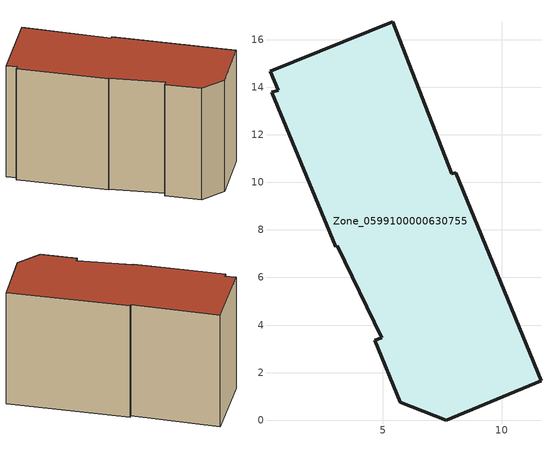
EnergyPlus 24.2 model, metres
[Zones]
Zone_0599100000630755
 floor ground (C_G): 0.26,14.66 5.41,16.75 7.89,10.35 8.06,10.4 11.65,1.66 7.67,0 5.74,0.76 4.66,3.35 4.95,3.48 3.09,7.32 3.02,7.29 0.32,13.79 0.59,13.88 z0
 wall outside (C_F): 7.67,0 11.65,1.66 8.06,10.4 7.89,10.35 5.41,16.75 0.26,14.66 0.59,13.88 0.32,13.79 3.02,7.29 3.09,7.32 4.95,3.48 4.66,3.35 5.74,0.76 7.67,0 z0:9.72
 roof outside (C_R): 5.41,16.75 0.26,14.66 0.59,13.88 0.32,13.79 3.02,7.29 3.09,7.32 4.95,3.48 4.66,3.35 5.74,0.76 7.67,0 11.65,1.66 8.06,10.4 7.89,10.35 z9.72
[BUILDING]
Pand.0599100000630755: North Axis=0; Terrain=City; Loads Convergence Tolerance Value=0.04; Temperature Convergence Tolerance Value=0.4; Solar Distribution=FullExterior; Maximum Number of Warmup Days=25; Minimum Number of Warmup Days=1
[Site:Location]
Rotterdam.The.Hague.AP_ZH_NLD Design_Conditions: Latitude=51.96; Longitude=4.45; Time Zone=1; Elevation=-4.5
[SITE:GROUNDTEMPERATURE:BUILDINGSURFACE]
18, 18, 18, 18, 18, 18, 18, 18, 18, 18, 18, 18
[MATERIAL] Thermal Absorptance=0.9; Solar Absorptance=0.7; Visible Absorptance=0.7
Name | Roughness | Thickness | Conductivity | Density | Specific Heat
G.TI.1946 | MediumSmooth | 0.15 | 1 | 540 | 1210
F.TI.1946 | Rough | 0.3 | 0.857143 | 1920 | 840
R.TI.1946 | MediumRough | 0.2 | 0.1 | 1500 | 1000
[CONSTRUCTION]
C_G: G.TI.1946
C_F: F.TI.1946
C_R: R.TI.1946
[ZONE]
Zone_0599100000630755: Type=1; Multiplier=1; Ceiling Height=Autocalculate; Volume=Autocalculate; Floor Area=autocalculate; Part of Total Floor Area=Yes
[ZONEINFILTRATION:DESIGNFLOWRATE]
Infil_Zone_0599100000630755: Zone or ZoneList or Space or SpaceList=Zone_0599100000630755; Schedule=AlwaysOn; Design Flow Rate Calculation Method=Flow/Area; Flow Rate per Floor Area=0.003; Constant Term Coefficient=1; Temperature Term Coefficient=0; Velocity Term Coefficient=0; Velocity Squared Term Coefficient=0
[HVACTEMPLATE:ZONE:IDEALLOADSAIRSYSTEM]
Zone_0599100000630755: Maximum Heating Supply Air Temperature=50; Minimum Cooling Supply Air Temperature=13; Maximum Heating Supply Air Humidity Ratio=0.0156; Minimum Cooling Supply Air Humidity Ratio=0.0077; Heating Limit=NoLimit; Cooling Limit=NoLimit; Dehumidification Control Type=ConstantSensibleHeatRatio; Cooling Sensible Heat Ratio=0.7; Dehumidification Setpoint=60; Humidification Control Type=None; Humidification Setpoint=30; Outdoor Air Method=None; Outdoor Air Flow Rate per Person=0.00944; Outdoor Air Flow Rate per Zone Floor Area=0; Outdoor Air Flow Rate per Zone=0; Demand Controlled Ventilation Type=None; Outdoor Air Economizer Type=NoEconomizer; Heat Recovery Type=None; Sensible Heat Recovery Effectiveness=0.7; Latent Heat Recovery Effectiveness=0.65
[ZONECONTROL:THERMOSTAT]
ThermostatControl_Zone_0599100000630755: Zone or ZoneList=Zone_0599100000630755; Control Type Schedule=DualSetpointControlType; Control 1=Thermostat_Zone_0599100000630755; Temperature Difference Between Cutout And Setpoint=0
[THERMOSTATSETPOINT:DUALSETPOINT]
Thermostat_Zone_0599100000630755: Heating Setpoint Temperature Schedule=HeatingSetpoint_Zone_0599100000630755; Cooling Setpoint Temperature Schedule=CoolingSetpoint_Zone_0599100000630755
[SCHEDULE:COMPACT]
HeatingSetpoint_Zone_0599100000630755: Through: 12/31, For: AllDays, Until: 24:00, 21
CoolingSetpoint_Zone_0599100000630755: Through: 12/31, For: AllDays, Until: 24:00, 24
DualSetpointControlType: Through: 12/31, For: AllDays, Until: 24:00, 4
AlwaysOn: Through: 12/31, For: AllDays, Until: 24:00, 1
